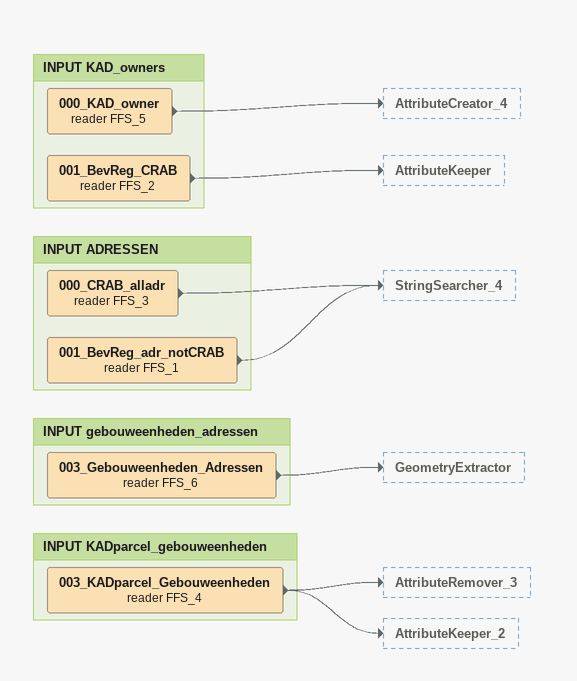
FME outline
Bookmark: INPUT KAD_owners
000_KAD_owner (reader FFS_5)
    -> AttributeCreator_4
001_BevReg_CRAB (reader FFS_2)
    -> AttributeKeeper

Bookmark: INPUT ADRESSEN
000_CRAB_alladr (reader FFS_3)
    -> StringSearcher_4
001_BevReg_adr_notCRAB (reader FFS_1)
    -> StringSearcher_4

Bookmark: INPUT gebouweenheden_adressen
003_Gebouweenheden_Adressen (reader FFS_6)
    -> GeometryExtractor

Bookmark: INPUT KADparcel_gebouweenheden
003_KADparcel_Gebouweenheden (reader FFS_4)
    -> AttributeRemover_3
    -> AttributeKeeper_2
